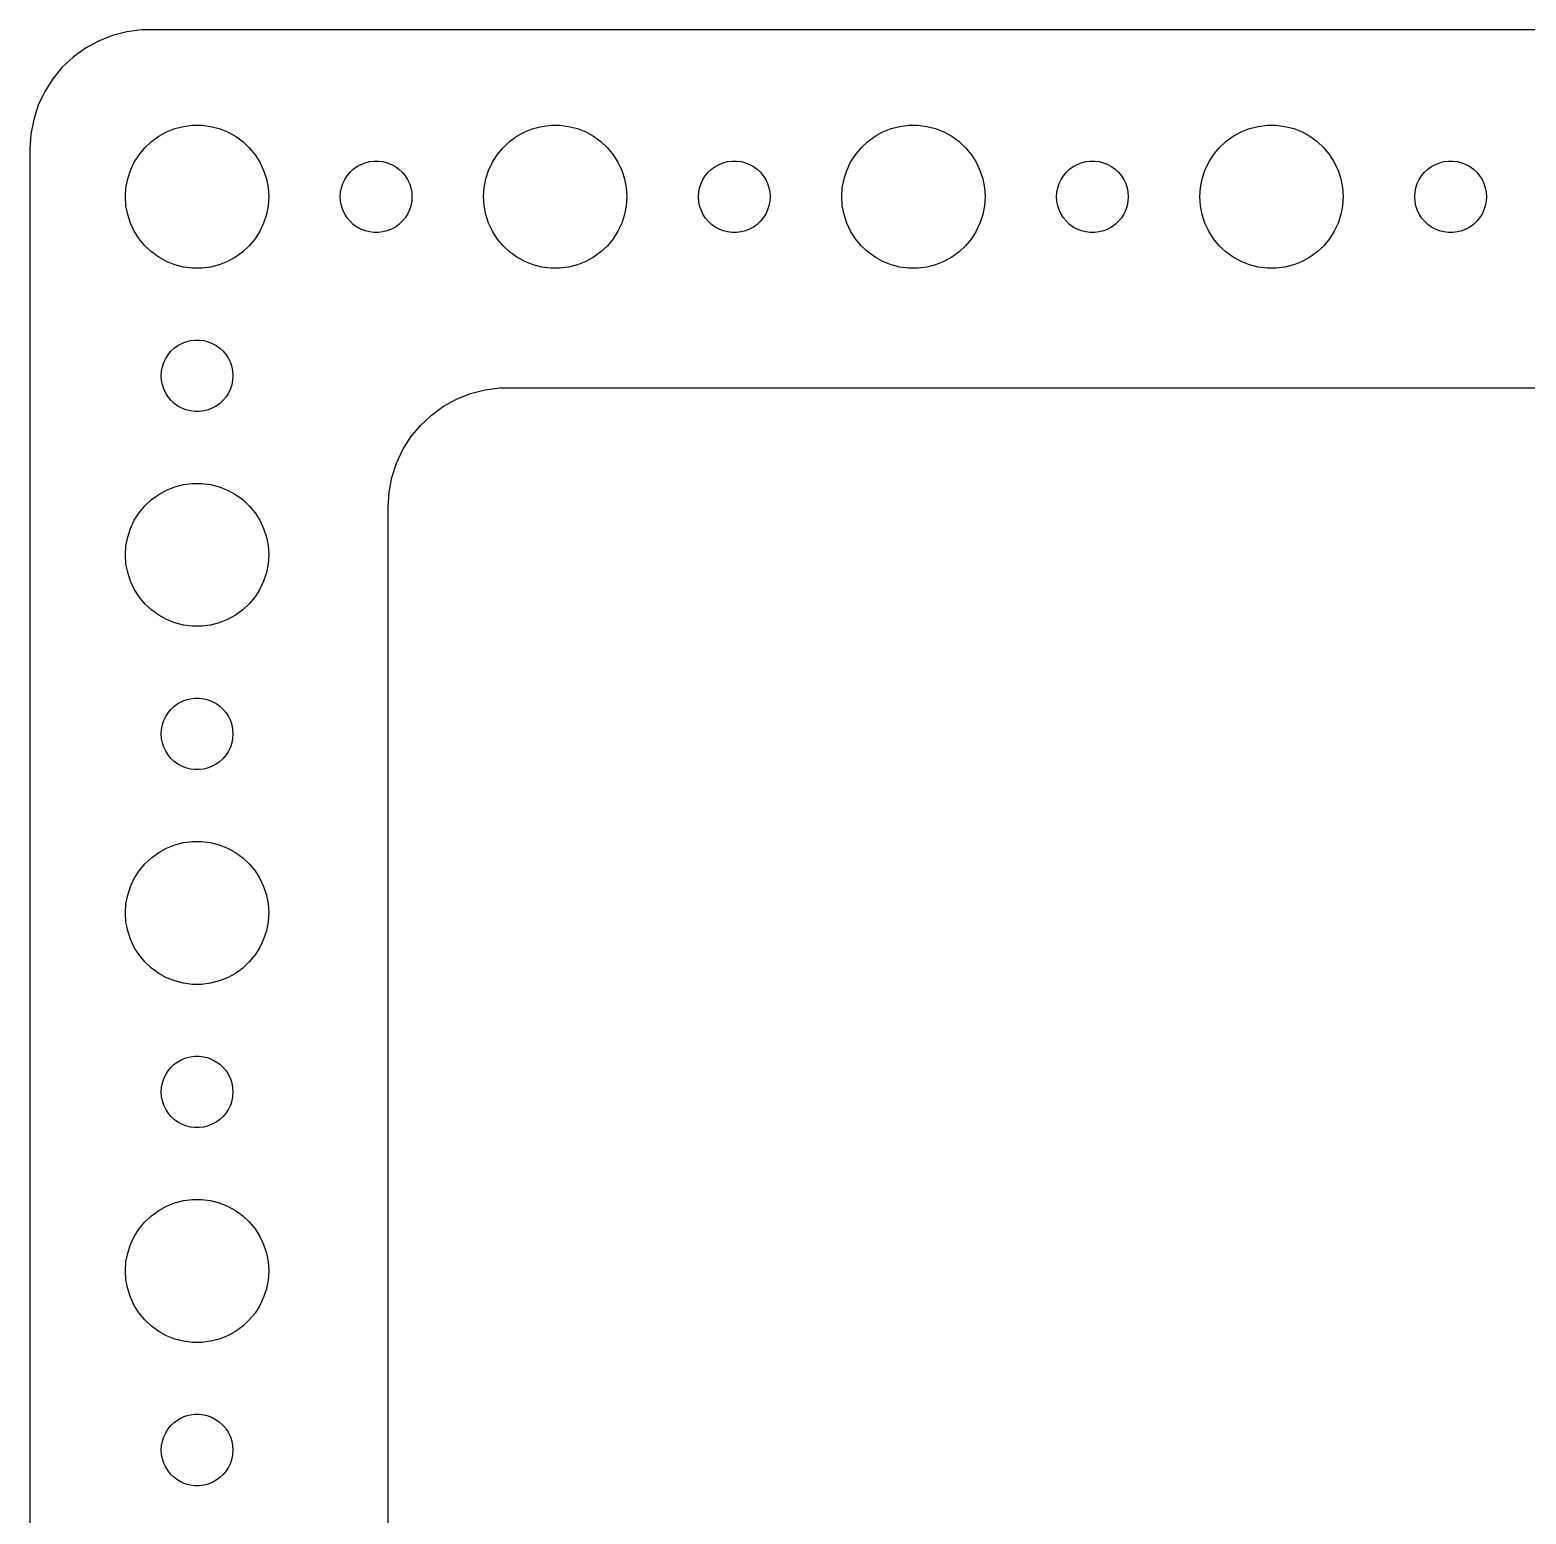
# Model space of a CAD drawing. Header units: metres. Extents: x -67 to 67, y -59 to 59.
# Drawn here: x -67 to -4.3, y -2.7 to 59.5 of the extents above; entities that cross this region are included whole.
import ezdxf

# ---------------------------------------------------------------- set-up
doc = ezdxf.new("R2010")
doc.units = ezdxf.units.M

msp = doc.modelspace()

# ---------------------------------------------------------------- linework, layer by layer
for p, q in [((-64.1289, 59.0241), (-64.6791, 58.7216)), ((-63.5451, 59.2553), (-64.1289, 59.0241)), ((-62.9369, 59.4114), (-63.5451, 59.2553)), ((-62.3139, 59.4901), (-62.9369, 59.4114)), ((62.3139, 59.4901), (-62.3139, 59.4901)), ((-65.1871, 58.3526), (-65.6448, 57.9227)), ((-64.6791, 58.7216), (-65.1871, 58.3526)), ((-65.6448, 57.9227), (-66.0451, 57.4389)), ((-66.0451, 57.4389), (-66.3815, 56.9088)), ((-66.3815, 56.9088), (-66.6489, 56.3406)), ((-66.6489, 56.3406), (-66.8429, 55.7434)), ((-66.8429, 55.7434), (-66.9606, 55.1267)), ((-61.6075, 55.033), (-61.2773, 55.2145)), ((-61.2773, 55.2145), (-60.927, 55.3532)), ((-60.927, 55.3532), (-60.5621, 55.4469)), ((-60.5621, 55.4469), (-60.1884, 55.4941)), ((-60.1884, 55.4941), (-59.8116, 55.4941)), ((-59.8116, 55.4941), (-59.4379, 55.4469)), ((-59.4379, 55.4469), (-59.0729, 55.3532)), ((-59.0729, 55.3532), (-58.7227, 55.2145)), ((-58.7227, 55.2145), (-58.3925, 55.033)), ((-46.6075, 55.033), (-46.2773, 55.2145)), ((-46.2773, 55.2145), (-45.927, 55.3532)), ((-45.927, 55.3532), (-45.5621, 55.4469)), ((-45.5621, 55.4469), (-45.1884, 55.4941)), ((-45.1884, 55.4941), (-44.8116, 55.4941)), ((-44.8116, 55.4941), (-44.4379, 55.4469)), ((-44.4379, 55.4469), (-44.0729, 55.3532)), ((-44.0729, 55.3532), (-43.7227, 55.2145)), ((-43.7227, 55.2145), (-43.3925, 55.033)), ((-31.6075, 55.033), (-31.2773, 55.2145)), ((-31.2773, 55.2145), (-30.927, 55.3532)), ((-30.927, 55.3532), (-30.5621, 55.4469)), ((-30.5621, 55.4469), (-30.1884, 55.4941)), ((-30.1884, 55.4941), (-29.8116, 55.4941)), ((-29.8116, 55.4941), (-29.4379, 55.4469)), ((-29.4379, 55.4469), (-29.0729, 55.3532)), ((-29.0729, 55.3532), (-28.7227, 55.2145)), ((-28.7227, 55.2145), (-28.3925, 55.033)), ((-16.6075, 55.033), (-16.2773, 55.2145)), ((-16.2773, 55.2145), (-15.927, 55.3532)), ((-15.927, 55.3532), (-15.5621, 55.4469)), ((-15.5621, 55.4469), (-15.1884, 55.4941)), ((-15.1884, 55.4941), (-14.8116, 55.4941)), ((-14.8116, 55.4941), (-14.4379, 55.4469)), ((-14.4379, 55.4469), (-14.0729, 55.3532)), ((-14.0729, 55.3532), (-13.7227, 55.2145)), ((-13.7227, 55.2145), (-13.3925, 55.033)), ((-66.9606, 55.1267), (-67, 54.5)), ((-62.427, 54.2634), (-62.1869, 54.5536)), ((-62.1869, 54.5536), (-61.9123, 54.8115)), ((-61.9123, 54.8115), (-61.6075, 55.033)), ((-58.3925, 55.033), (-58.0877, 54.8115)), ((-58.0877, 54.8115), (-57.8131, 54.5536)), ((-57.8131, 54.5536), (-57.5729, 54.2634)), ((-47.427, 54.2634), (-47.1869, 54.5536)), ((-47.1869, 54.5536), (-46.9123, 54.8115)), ((-46.9123, 54.8115), (-46.6075, 55.033)), ((-43.3925, 55.033), (-43.0877, 54.8115)), ((-43.0877, 54.8115), (-42.8131, 54.5536)), ((-42.8131, 54.5536), (-42.5729, 54.2634)), ((-32.427, 54.2634), (-32.1869, 54.5536)), ((-32.1869, 54.5536), (-31.9123, 54.8115)), ((-31.9123, 54.8115), (-31.6075, 55.033)), ((-28.3925, 55.033), (-28.0877, 54.8115)), ((-28.0877, 54.8115), (-27.8131, 54.5536)), ((-27.8131, 54.5536), (-27.5729, 54.2634)), ((-17.427, 54.2634), (-17.1869, 54.5536)), ((-17.1869, 54.5536), (-16.9123, 54.8115)), ((-16.9123, 54.8115), (-16.6075, 55.033)), ((-13.3925, 55.033), (-13.0877, 54.8115)), ((-13.0877, 54.8115), (-12.8131, 54.5536)), ((-12.8131, 54.5536), (-12.5729, 54.2634)), ((-67, 54.5), (-67, -54.5)), ((-62.7893, 53.6044), (-62.6289, 53.9453)), ((-62.6289, 53.9453), (-62.427, 54.2634)), ((-57.5729, 54.2634), (-57.3711, 53.9453)), ((-57.3711, 53.9453), (-57.2107, 53.6044)), ((-53.1387, 53.8572), (-52.9635, 53.9266)), ((-52.9635, 53.9266), (-52.7811, 53.9734)), ((-52.7811, 53.9734), (-52.5942, 53.997)), ((-52.5942, 53.997), (-52.4058, 53.997)), ((-52.4058, 53.997), (-52.2189, 53.9734)), ((-52.2189, 53.9734), (-52.0365, 53.9266)), ((-52.0365, 53.9266), (-51.8613, 53.8572)), ((-47.7893, 53.6044), (-47.6289, 53.9453)), ((-47.6289, 53.9453), (-47.427, 54.2634)), ((-42.5729, 54.2634), (-42.3711, 53.9453)), ((-42.3711, 53.9453), (-42.2107, 53.6044)), ((-38.1387, 53.8572), (-37.9635, 53.9266)), ((-37.9635, 53.9266), (-37.7811, 53.9734)), ((-37.7811, 53.9734), (-37.5942, 53.997)), ((-37.5942, 53.997), (-37.4058, 53.997)), ((-37.4058, 53.997), (-37.2189, 53.9734)), ((-37.2189, 53.9734), (-37.0365, 53.9266)), ((-37.0365, 53.9266), (-36.8613, 53.8572)), ((-32.7893, 53.6044), (-32.6289, 53.9453)), ((-32.6289, 53.9453), (-32.427, 54.2634)), ((-27.5729, 54.2634), (-27.3711, 53.9453)), ((-27.3711, 53.9453), (-27.2107, 53.6044)), ((-23.1387, 53.8572), (-22.9635, 53.9266)), ((-22.9635, 53.9266), (-22.7811, 53.9734)), ((-22.7811, 53.9734), (-22.5942, 53.997)), ((-22.5942, 53.997), (-22.4058, 53.997)), ((-22.4058, 53.997), (-22.2189, 53.9734)), ((-22.2189, 53.9734), (-22.0365, 53.9266)), ((-22.0365, 53.9266), (-21.8613, 53.8572)), ((-17.7893, 53.6044), (-17.6289, 53.9453)), ((-17.6289, 53.9453), (-17.427, 54.2634)), ((-12.5729, 54.2634), (-12.3711, 53.9453)), ((-12.3711, 53.9453), (-12.2107, 53.6044)), ((-8.13866, 53.8572), (-7.96352, 53.9266)), ((-7.96352, 53.9266), (-7.78107, 53.9734)), ((-7.78107, 53.9734), (-7.59418, 53.997)), ((-7.59418, 53.997), (-7.40581, 53.997)), ((-7.40581, 53.997), (-7.21892, 53.9734)), ((-7.21892, 53.9734), (-7.03647, 53.9266)), ((-7.03647, 53.9266), (-6.86133, 53.8572)), ((-62.9057, 53.2461), (-62.7893, 53.6044)), ((-57.2107, 53.6044), (-57.0942, 53.2461)), ((-53.8145, 53.2226), (-53.7135, 53.3817)), ((-53.7135, 53.3817), (-53.5934, 53.5268)), ((-53.5934, 53.5268), (-53.4561, 53.6558)), ((-53.4561, 53.6558), (-53.3037, 53.7665)), ((-53.3037, 53.7665), (-53.1387, 53.8572)), ((-51.8613, 53.8572), (-51.6963, 53.7665)), ((-51.6963, 53.7665), (-51.5439, 53.6558)), ((-51.5439, 53.6558), (-51.4065, 53.5268)), ((-51.4065, 53.5268), (-51.2865, 53.3817)), ((-51.2865, 53.3817), (-51.1855, 53.2226)), ((-47.9057, 53.2461), (-47.7893, 53.6044)), ((-42.2107, 53.6044), (-42.0942, 53.2461)), ((-38.8145, 53.2226), (-38.7135, 53.3817)), ((-38.7135, 53.3817), (-38.5934, 53.5268)), ((-38.5934, 53.5268), (-38.4561, 53.6558)), ((-38.4561, 53.6558), (-38.3037, 53.7665)), ((-38.3037, 53.7665), (-38.1387, 53.8572)), ((-36.8613, 53.8572), (-36.6963, 53.7665)), ((-36.6963, 53.7665), (-36.5439, 53.6558)), ((-36.5439, 53.6558), (-36.4065, 53.5268)), ((-36.4065, 53.5268), (-36.2865, 53.3817)), ((-36.2865, 53.3817), (-36.1855, 53.2226)), ((-32.9057, 53.2461), (-32.7893, 53.6044)), ((-27.2107, 53.6044), (-27.0942, 53.2461)), ((-23.8145, 53.2226), (-23.7135, 53.3817)), ((-23.7135, 53.3817), (-23.5934, 53.5268)), ((-23.5934, 53.5268), (-23.4561, 53.6558)), ((-23.4561, 53.6558), (-23.3037, 53.7665)), ((-23.3037, 53.7665), (-23.1387, 53.8572)), ((-21.8613, 53.8572), (-21.6963, 53.7665)), ((-21.6963, 53.7665), (-21.5439, 53.6558)), ((-21.5439, 53.6558), (-21.4065, 53.5268)), ((-21.4065, 53.5268), (-21.2865, 53.3817)), ((-21.2865, 53.3817), (-21.1855, 53.2226)), ((-17.9057, 53.2461), (-17.7893, 53.6044)), ((-12.2107, 53.6044), (-12.0942, 53.2461)), ((-8.81445, 53.2226), (-8.71352, 53.3817)), ((-8.71352, 53.3817), (-8.59344, 53.5268)), ((-8.59344, 53.5268), (-8.45613, 53.6558)), ((-8.45613, 53.6558), (-8.30373, 53.7665)), ((-8.30373, 53.7665), (-8.13866, 53.8572)), ((-6.86133, 53.8572), (-6.69626, 53.7665)), ((-6.69626, 53.7665), (-6.54385, 53.6558)), ((-6.54385, 53.6558), (-6.40654, 53.5268)), ((-6.40654, 53.5268), (-6.28647, 53.3817)), ((-6.28647, 53.3817), (-6.18553, 53.2226)), ((-63, 52.5), (-62.9763, 52.876)), ((-62.9763, 52.876), (-62.9057, 53.2461)), ((-57.0942, 53.2461), (-57.0237, 52.876)), ((-57.0237, 52.876), (-57, 52.5)), ((-54, 52.5), (-53.9882, 52.688)), ((-53.9882, 52.688), (-53.9529, 52.873)), ((-53.9529, 52.873), (-53.8947, 53.0522)), ((-53.8947, 53.0522), (-53.8145, 53.2226)), ((-51.1855, 53.2226), (-51.1053, 53.0522)), ((-51.1053, 53.0522), (-51.0471, 52.873)), ((-51.0471, 52.873), (-51.0118, 52.688)), ((-51.0118, 52.688), (-51, 52.5)), ((-48, 52.5), (-47.9763, 52.876)), ((-47.9763, 52.876), (-47.9057, 53.2461)), ((-42.0942, 53.2461), (-42.0237, 52.876)), ((-42.0237, 52.876), (-42, 52.5)), ((-39, 52.5), (-38.9882, 52.688)), ((-38.9882, 52.688), (-38.9529, 52.873)), ((-38.9529, 52.873), (-38.8947, 53.0522)), ((-38.8947, 53.0522), (-38.8145, 53.2226)), ((-36.1855, 53.2226), (-36.1053, 53.0522)), ((-36.1053, 53.0522), (-36.0471, 52.873)), ((-36.0471, 52.873), (-36.0118, 52.688)), ((-36.0118, 52.688), (-36, 52.5)), ((-33, 52.5), (-32.9763, 52.876)), ((-32.9763, 52.876), (-32.9057, 53.2461)), ((-27.0942, 53.2461), (-27.0237, 52.876)), ((-27.0237, 52.876), (-27, 52.5)), ((-24, 52.5), (-23.9882, 52.688)), ((-23.9882, 52.688), (-23.9529, 52.873)), ((-23.9529, 52.873), (-23.8947, 53.0522)), ((-23.8947, 53.0522), (-23.8145, 53.2226)), ((-21.1855, 53.2226), (-21.1053, 53.0522)), ((-21.1053, 53.0522), (-21.0471, 52.873)), ((-21.0471, 52.873), (-21.0118, 52.688)), ((-21.0118, 52.688), (-21, 52.5)), ((-18, 52.5), (-17.9763, 52.876)), ((-17.9763, 52.876), (-17.9057, 53.2461)), ((-12.0942, 53.2461), (-12.0237, 52.876)), ((-12.0237, 52.876), (-12, 52.5)), ((-9, 52.5), (-8.98816, 52.688)), ((-8.98816, 52.688), (-8.95287, 52.873)), ((-8.95287, 52.873), (-8.89465, 53.0522)), ((-8.89465, 53.0522), (-8.81445, 53.2226)), ((-6.18553, 53.2226), (-6.10533, 53.0522)), ((-6.10533, 53.0522), (-6.04712, 52.873)), ((-6.04712, 52.873), (-6.01183, 52.688)), ((-6.01183, 52.688), (-6, 52.5)), ((-62.9763, 52.124), (-63, 52.5)), ((-62.9057, 51.7539), (-62.9763, 52.124)), ((-57.0237, 52.124), (-57.0942, 51.7539)), ((-57, 52.5), (-57.0237, 52.124)), ((-53.9882, 52.312), (-54, 52.5)), ((-53.9529, 52.127), (-53.9882, 52.312)), ((-53.8947, 51.9478), (-53.9529, 52.127)), ((-51.0471, 52.127), (-51.1053, 51.9478)), ((-51.0118, 52.312), (-51.0471, 52.127)), ((-51, 52.5), (-51.0118, 52.312)), ((-47.9763, 52.124), (-48, 52.5)), ((-47.9057, 51.7539), (-47.9763, 52.124)), ((-42.0237, 52.124), (-42.0942, 51.7539)), ((-42, 52.5), (-42.0237, 52.124)), ((-38.9882, 52.312), (-39, 52.5)), ((-38.9529, 52.127), (-38.9882, 52.312)), ((-38.8947, 51.9478), (-38.9529, 52.127)), ((-36.0471, 52.127), (-36.1053, 51.9478)), ((-36.0118, 52.312), (-36.0471, 52.127)), ((-36, 52.5), (-36.0118, 52.312)), ((-32.9763, 52.124), (-33, 52.5)), ((-32.9057, 51.7539), (-32.9763, 52.124)), ((-27.0237, 52.124), (-27.0942, 51.7539)), ((-27, 52.5), (-27.0237, 52.124)), ((-23.9882, 52.312), (-24, 52.5)), ((-23.9529, 52.127), (-23.9882, 52.312)), ((-23.8947, 51.9478), (-23.9529, 52.127)), ((-21.0471, 52.127), (-21.1053, 51.9478)), ((-21.0118, 52.312), (-21.0471, 52.127)), ((-21, 52.5), (-21.0118, 52.312)), ((-17.9763, 52.124), (-18, 52.5)), ((-17.9057, 51.7539), (-17.9763, 52.124)), ((-12.0237, 52.124), (-12.0942, 51.7539)), ((-12, 52.5), (-12.0237, 52.124)), ((-8.98816, 52.312), (-9, 52.5)), ((-8.95287, 52.127), (-8.98816, 52.312)), ((-8.89465, 51.9478), (-8.95287, 52.127)), ((-6.04712, 52.127), (-6.10533, 51.9478)), ((-6.01183, 52.312), (-6.04712, 52.127)), ((-6, 52.5), (-6.01183, 52.312)), ((-62.7893, 51.3956), (-62.9057, 51.7539)), ((-62.6289, 51.0547), (-62.7893, 51.3956)), ((-57.2107, 51.3956), (-57.3711, 51.0547)), ((-57.0942, 51.7539), (-57.2107, 51.3956)), ((-53.8145, 51.7774), (-53.8947, 51.9478)), ((-53.7135, 51.6183), (-53.8145, 51.7774)), ((-53.5934, 51.4732), (-53.7135, 51.6183)), ((-53.4561, 51.3442), (-53.5934, 51.4732)), ((-51.4065, 51.4732), (-51.5439, 51.3442)), ((-51.2865, 51.6183), (-51.4065, 51.4732)), ((-51.1855, 51.7774), (-51.2865, 51.6183)), ((-51.1053, 51.9478), (-51.1855, 51.7774)), ((-47.7893, 51.3956), (-47.9057, 51.7539)), ((-47.6289, 51.0547), (-47.7893, 51.3956)), ((-42.2107, 51.3956), (-42.3711, 51.0547)), ((-42.0942, 51.7539), (-42.2107, 51.3956)), ((-38.8145, 51.7774), (-38.8947, 51.9478)), ((-38.7135, 51.6183), (-38.8145, 51.7774)), ((-38.5934, 51.4732), (-38.7135, 51.6183)), ((-38.4561, 51.3442), (-38.5934, 51.4732)), ((-36.4065, 51.4732), (-36.5439, 51.3442)), ((-36.2865, 51.6183), (-36.4065, 51.4732)), ((-36.1855, 51.7774), (-36.2865, 51.6183)), ((-36.1053, 51.9478), (-36.1855, 51.7774)), ((-32.7893, 51.3956), (-32.9057, 51.7539)), ((-32.6289, 51.0547), (-32.7893, 51.3956)), ((-27.2107, 51.3956), (-27.3711, 51.0547)), ((-27.0942, 51.7539), (-27.2107, 51.3956)), ((-23.8145, 51.7774), (-23.8947, 51.9478)), ((-23.7135, 51.6183), (-23.8145, 51.7774)), ((-23.5934, 51.4732), (-23.7135, 51.6183)), ((-23.4561, 51.3442), (-23.5934, 51.4732)), ((-21.4065, 51.4732), (-21.5439, 51.3442)), ((-21.2865, 51.6183), (-21.4065, 51.4732)), ((-21.1855, 51.7774), (-21.2865, 51.6183)), ((-21.1053, 51.9478), (-21.1855, 51.7774)), ((-17.7893, 51.3956), (-17.9057, 51.7539)), ((-17.6289, 51.0547), (-17.7893, 51.3956)), ((-12.2107, 51.3956), (-12.3711, 51.0547)), ((-12.0942, 51.7539), (-12.2107, 51.3956)), ((-8.81445, 51.7774), (-8.89465, 51.9478)), ((-8.71352, 51.6183), (-8.81445, 51.7774)), ((-8.59344, 51.4732), (-8.71352, 51.6183)), ((-8.45613, 51.3442), (-8.59344, 51.4732)), ((-6.40654, 51.4732), (-6.54385, 51.3442)), ((-6.28647, 51.6183), (-6.40654, 51.4732)), ((-6.18553, 51.7774), (-6.28647, 51.6183)), ((-6.10533, 51.9478), (-6.18553, 51.7774)), ((-62.427, 50.7366), (-62.6289, 51.0547)), ((-57.3711, 51.0547), (-57.5729, 50.7366)), ((-53.3037, 51.2335), (-53.4561, 51.3442)), ((-53.1387, 51.1428), (-53.3037, 51.2335)), ((-52.9635, 51.0734), (-53.1387, 51.1428)), ((-52.7811, 51.0266), (-52.9635, 51.0734)), ((-52.5942, 51.003), (-52.7811, 51.0266)), ((-52.4058, 51.003), (-52.5942, 51.003)), ((-52.2189, 51.0266), (-52.4058, 51.003)), ((-52.0365, 51.0734), (-52.2189, 51.0266)), ((-51.8613, 51.1428), (-52.0365, 51.0734)), ((-51.6963, 51.2335), (-51.8613, 51.1428)), ((-51.5439, 51.3442), (-51.6963, 51.2335)), ((-47.427, 50.7366), (-47.6289, 51.0547)), ((-42.3711, 51.0547), (-42.5729, 50.7366)), ((-38.3037, 51.2335), (-38.4561, 51.3442)), ((-38.1387, 51.1428), (-38.3037, 51.2335)), ((-37.9635, 51.0734), (-38.1387, 51.1428)), ((-37.7811, 51.0266), (-37.9635, 51.0734)), ((-37.5942, 51.003), (-37.7811, 51.0266)), ((-37.4058, 51.003), (-37.5942, 51.003)), ((-37.2189, 51.0266), (-37.4058, 51.003)), ((-37.0365, 51.0734), (-37.2189, 51.0266)), ((-36.8613, 51.1428), (-37.0365, 51.0734)), ((-36.6963, 51.2335), (-36.8613, 51.1428)), ((-36.5439, 51.3442), (-36.6963, 51.2335)), ((-32.427, 50.7366), (-32.6289, 51.0547)), ((-27.3711, 51.0547), (-27.5729, 50.7366)), ((-23.3037, 51.2335), (-23.4561, 51.3442)), ((-23.1387, 51.1428), (-23.3037, 51.2335)), ((-22.9635, 51.0734), (-23.1387, 51.1428)), ((-22.7811, 51.0266), (-22.9635, 51.0734)), ((-22.5942, 51.003), (-22.7811, 51.0266)), ((-22.4058, 51.003), (-22.5942, 51.003)), ((-22.2189, 51.0266), (-22.4058, 51.003)), ((-22.0365, 51.0734), (-22.2189, 51.0266)), ((-21.8613, 51.1428), (-22.0365, 51.0734)), ((-21.6963, 51.2335), (-21.8613, 51.1428)), ((-21.5439, 51.3442), (-21.6963, 51.2335)), ((-17.427, 50.7366), (-17.6289, 51.0547)), ((-12.3711, 51.0547), (-12.5729, 50.7366)), ((-8.30373, 51.2335), (-8.45613, 51.3442)), ((-8.13866, 51.1428), (-8.30373, 51.2335)), ((-7.96352, 51.0734), (-8.13866, 51.1428)), ((-7.78107, 51.0266), (-7.96352, 51.0734)), ((-7.59418, 51.003), (-7.78107, 51.0266)), ((-7.40581, 51.003), (-7.59418, 51.003)), ((-7.21892, 51.0266), (-7.40581, 51.003)), ((-7.03647, 51.0734), (-7.21892, 51.0266)), ((-6.86133, 51.1428), (-7.03647, 51.0734)), ((-6.69626, 51.2335), (-6.86133, 51.1428)), ((-6.54385, 51.3442), (-6.69626, 51.2335)), ((-62.1869, 50.4464), (-62.427, 50.7366)), ((-61.9123, 50.1885), (-62.1869, 50.4464)), ((-61.6075, 49.967), (-61.9123, 50.1885)), ((-58.0877, 50.1885), (-58.3925, 49.967)), ((-57.8131, 50.4464), (-58.0877, 50.1885)), ((-57.5729, 50.7366), (-57.8131, 50.4464)), ((-47.1869, 50.4464), (-47.427, 50.7366)), ((-46.9123, 50.1885), (-47.1869, 50.4464)), ((-46.6075, 49.967), (-46.9123, 50.1885)), ((-43.0877, 50.1885), (-43.3925, 49.967)), ((-42.8131, 50.4464), (-43.0877, 50.1885)), ((-42.5729, 50.7366), (-42.8131, 50.4464)), ((-32.1869, 50.4464), (-32.427, 50.7366)), ((-31.9123, 50.1885), (-32.1869, 50.4464)), ((-31.6075, 49.967), (-31.9123, 50.1885)), ((-28.0877, 50.1885), (-28.3925, 49.967)), ((-27.8131, 50.4464), (-28.0877, 50.1885)), ((-27.5729, 50.7366), (-27.8131, 50.4464)), ((-17.1869, 50.4464), (-17.427, 50.7366)), ((-16.9123, 50.1885), (-17.1869, 50.4464)), ((-16.6075, 49.967), (-16.9123, 50.1885)), ((-13.0877, 50.1885), (-13.3925, 49.967)), ((-12.8131, 50.4464), (-13.0877, 50.1885)), ((-12.5729, 50.7366), (-12.8131, 50.4464)), ((-61.2773, 49.7855), (-61.6075, 49.967)), ((-60.927, 49.6468), (-61.2773, 49.7855)), ((-60.5621, 49.5531), (-60.927, 49.6468)), ((-60.1884, 49.5059), (-60.5621, 49.5531)), ((-59.8116, 49.5059), (-60.1884, 49.5059)), ((-59.4379, 49.5531), (-59.8116, 49.5059)), ((-59.0729, 49.6468), (-59.4379, 49.5531)), ((-58.7227, 49.7855), (-59.0729, 49.6468)), ((-58.3925, 49.967), (-58.7227, 49.7855)), ((-46.2773, 49.7855), (-46.6075, 49.967)), ((-45.927, 49.6468), (-46.2773, 49.7855)), ((-45.5621, 49.5531), (-45.927, 49.6468)), ((-45.1884, 49.5059), (-45.5621, 49.5531)), ((-44.8116, 49.5059), (-45.1884, 49.5059)), ((-44.4379, 49.5531), (-44.8116, 49.5059)), ((-44.0729, 49.6468), (-44.4379, 49.5531)), ((-43.7227, 49.7855), (-44.0729, 49.6468)), ((-43.3925, 49.967), (-43.7227, 49.7855)), ((-31.2773, 49.7855), (-31.6075, 49.967)), ((-30.927, 49.6468), (-31.2773, 49.7855)), ((-30.5621, 49.5531), (-30.927, 49.6468)), ((-30.1884, 49.5059), (-30.5621, 49.5531)), ((-29.8116, 49.5059), (-30.1884, 49.5059)), ((-29.4379, 49.5531), (-29.8116, 49.5059)), ((-29.0729, 49.6468), (-29.4379, 49.5531)), ((-28.7227, 49.7855), (-29.0729, 49.6468)), ((-28.3925, 49.967), (-28.7227, 49.7855)), ((-16.2773, 49.7855), (-16.6075, 49.967)), ((-15.927, 49.6468), (-16.2773, 49.7855)), ((-15.5621, 49.5531), (-15.927, 49.6468)), ((-15.1884, 49.5059), (-15.5621, 49.5531)), ((-14.8116, 49.5059), (-15.1884, 49.5059)), ((-14.4379, 49.5531), (-14.8116, 49.5059)), ((-14.0729, 49.6468), (-14.4379, 49.5531)), ((-13.7227, 49.7855), (-14.0729, 49.6468)), ((-13.3925, 49.967), (-13.7227, 49.7855)), ((-60.6387, 46.3572), (-60.4635, 46.4266)), ((-60.4635, 46.4266), (-60.2811, 46.4734)), ((-60.2811, 46.4734), (-60.0942, 46.497)), ((-60.0942, 46.497), (-59.9058, 46.497)), ((-59.9058, 46.497), (-59.7189, 46.4734)), ((-59.7189, 46.4734), (-59.5365, 46.4266)), ((-59.5365, 46.4266), (-59.3613, 46.3572)), ((-61.3145, 45.7226), (-61.2135, 45.8817)), ((-61.2135, 45.8817), (-61.0934, 46.0268)), ((-61.0934, 46.0268), (-60.9561, 46.1558)), ((-60.9561, 46.1558), (-60.8037, 46.2665)), ((-60.8037, 46.2665), (-60.6387, 46.3572)), ((-59.3613, 46.3572), (-59.1963, 46.2665)), ((-59.1963, 46.2665), (-59.0439, 46.1558)), ((-59.0439, 46.1558), (-58.9065, 46.0268)), ((-58.9065, 46.0268), (-58.7865, 45.8817)), ((-58.7865, 45.8817), (-58.6855, 45.7226)), ((-61.5, 45), (-61.4882, 45.188)), ((-61.4882, 45.188), (-61.4529, 45.373)), ((-61.4529, 45.373), (-61.3947, 45.5522)), ((-61.3947, 45.5522), (-61.3145, 45.7226)), ((-58.6855, 45.7226), (-58.6053, 45.5522)), ((-58.6053, 45.5522), (-58.5471, 45.373)), ((-58.5471, 45.373), (-58.5118, 45.188)), ((-58.5118, 45.188), (-58.5, 45)), ((-61.4882, 44.812), (-61.5, 45)), ((-61.4529, 44.627), (-61.4882, 44.812)), ((-61.3947, 44.4478), (-61.4529, 44.627)), ((-58.5471, 44.627), (-58.6053, 44.4478)), ((-58.5118, 44.812), (-58.5471, 44.627)), ((-58.5, 45), (-58.5118, 44.812)), ((-47.9369, 44.4114), (-47.3139, 44.4901)), ((-47.3139, 44.4901), (47.3139, 44.4901)), ((-61.3145, 44.2774), (-61.3947, 44.4478)), ((-61.2135, 44.1183), (-61.3145, 44.2774)), ((-61.0934, 43.9732), (-61.2135, 44.1183)), ((-60.9561, 43.8442), (-61.0934, 43.9732)), ((-58.9065, 43.9732), (-59.0439, 43.8442)), ((-58.7865, 44.1183), (-58.9065, 43.9732)), ((-58.6855, 44.2774), (-58.7865, 44.1183)), ((-58.6053, 44.4478), (-58.6855, 44.2774)), ((-49.6791, 43.7216), (-49.1289, 44.0241)), ((-49.1289, 44.0241), (-48.5451, 44.2553)), ((-48.5451, 44.2553), (-47.9369, 44.4114)), ((-60.8037, 43.7335), (-60.9561, 43.8442)), ((-60.6387, 43.6428), (-60.8037, 43.7335)), ((-60.4635, 43.5734), (-60.6387, 43.6428)), ((-60.2811, 43.5266), (-60.4635, 43.5734)), ((-60.0942, 43.503), (-60.2811, 43.5266)), ((-59.9058, 43.503), (-60.0942, 43.503)), ((-59.7189, 43.5266), (-59.9058, 43.503)), ((-59.5365, 43.5734), (-59.7189, 43.5266)), ((-59.3613, 43.6428), (-59.5365, 43.5734)), ((-59.1963, 43.7335), (-59.3613, 43.6428)), ((-59.0439, 43.8442), (-59.1963, 43.7335)), ((-50.6448, 42.9227), (-50.1871, 43.3526)), ((-50.1871, 43.3526), (-49.6791, 43.7216)), ((-51.0451, 42.4389), (-50.6448, 42.9227)), ((-51.3815, 41.9088), (-51.0451, 42.4389)), ((-51.6489, 41.3406), (-51.3815, 41.9088)), ((-51.9606, 40.1267), (-51.8429, 40.7434)), ((-51.8429, 40.7434), (-51.6489, 41.3406)), ((-61.6075, 40.033), (-61.2773, 40.2145)), ((-61.2773, 40.2145), (-60.927, 40.3532)), ((-60.927, 40.3532), (-60.5621, 40.4469)), ((-60.5621, 40.4469), (-60.1884, 40.4941)), ((-60.1884, 40.4941), (-59.8116, 40.4941)), ((-59.8116, 40.4941), (-59.4379, 40.4469)), ((-59.4379, 40.4469), (-59.0729, 40.3532)), ((-59.0729, 40.3532), (-58.7227, 40.2145)), ((-58.7227, 40.2145), (-58.3925, 40.033)), ((-52, 39.5), (-51.9606, 40.1267)), ((-62.427, 39.2634), (-62.1869, 39.5536)), ((-62.1869, 39.5536), (-61.9123, 39.8115)), ((-61.9123, 39.8115), (-61.6075, 40.033)), ((-58.3925, 40.033), (-58.0877, 39.8115)), ((-58.0877, 39.8115), (-57.8131, 39.5536)), ((-57.8131, 39.5536), (-57.5729, 39.2634)), ((-52, -39.5), (-52, 39.5)), ((-62.7893, 38.6044), (-62.6289, 38.9453)), ((-62.6289, 38.9453), (-62.427, 39.2634)), ((-57.5729, 39.2634), (-57.3711, 38.9453)), ((-57.3711, 38.9453), (-57.2107, 38.6044)), ((-62.9763, 37.876), (-62.9057, 38.2461)), ((-62.9057, 38.2461), (-62.7893, 38.6044)), ((-57.2107, 38.6044), (-57.0942, 38.2461)), ((-57.0942, 38.2461), (-57.0237, 37.876)), ((-63, 37.5), (-62.9763, 37.876)), ((-57.0237, 37.876), (-57, 37.5)), ((-62.9763, 37.124), (-63, 37.5)), ((-62.9057, 36.7539), (-62.9763, 37.124)), ((-57.0237, 37.124), (-57.0942, 36.7539)), ((-57, 37.5), (-57.0237, 37.124)), ((-62.7893, 36.3956), (-62.9057, 36.7539)), ((-62.6289, 36.0547), (-62.7893, 36.3956)), ((-57.2107, 36.3956), (-57.3711, 36.0547)), ((-57.0942, 36.7539), (-57.2107, 36.3956)), ((-62.427, 35.7366), (-62.6289, 36.0547)), ((-62.1869, 35.4464), (-62.427, 35.7366)), ((-57.5729, 35.7366), (-57.8131, 35.4464)), ((-57.3711, 36.0547), (-57.5729, 35.7366)), ((-61.9123, 35.1885), (-62.1869, 35.4464)), ((-61.6075, 34.967), (-61.9123, 35.1885)), ((-58.0877, 35.1885), (-58.3925, 34.967)), ((-57.8131, 35.4464), (-58.0877, 35.1885)), ((-61.2773, 34.7855), (-61.6075, 34.967)), ((-60.927, 34.6468), (-61.2773, 34.7855)), ((-60.5621, 34.5531), (-60.927, 34.6468)), ((-60.1884, 34.5059), (-60.5621, 34.5531)), ((-59.8116, 34.5059), (-60.1884, 34.5059)), ((-59.4379, 34.5531), (-59.8116, 34.5059)), ((-59.0729, 34.6468), (-59.4379, 34.5531)), ((-58.7227, 34.7855), (-59.0729, 34.6468)), ((-58.3925, 34.967), (-58.7227, 34.7855)), ((-60.8037, 31.2665), (-60.6387, 31.3572)), ((-60.6387, 31.3572), (-60.4635, 31.4266)), ((-60.4635, 31.4266), (-60.2811, 31.4734)), ((-60.2811, 31.4734), (-60.0942, 31.497)), ((-60.0942, 31.497), (-59.9058, 31.497)), ((-59.9058, 31.497), (-59.7189, 31.4734)), ((-59.7189, 31.4734), (-59.5365, 31.4266)), ((-59.5365, 31.4266), (-59.3613, 31.3572)), ((-59.3613, 31.3572), (-59.1963, 31.2665)), ((-61.3947, 30.5522), (-61.3145, 30.7226)), ((-61.3145, 30.7226), (-61.2135, 30.8817)), ((-61.2135, 30.8817), (-61.0934, 31.0268)), ((-61.0934, 31.0268), (-60.9561, 31.1558)), ((-60.9561, 31.1558), (-60.8037, 31.2665)), ((-59.1963, 31.2665), (-59.0439, 31.1558)), ((-59.0439, 31.1558), (-58.9065, 31.0268)), ((-58.9065, 31.0268), (-58.7865, 30.8817)), ((-58.7865, 30.8817), (-58.6855, 30.7226)), ((-58.6855, 30.7226), (-58.6053, 30.5522)), ((-61.5, 30), (-61.4882, 30.188)), ((-61.4882, 30.188), (-61.4529, 30.373)), ((-61.4529, 30.373), (-61.3947, 30.5522)), ((-58.6053, 30.5522), (-58.5471, 30.373)), ((-58.5471, 30.373), (-58.5118, 30.188)), ((-58.5118, 30.188), (-58.5, 30)), ((-61.4882, 29.812), (-61.5, 30)), ((-61.4529, 29.627), (-61.4882, 29.812)), ((-61.3947, 29.4478), (-61.4529, 29.627)), ((-58.5471, 29.627), (-58.6053, 29.4478)), ((-58.5118, 29.812), (-58.5471, 29.627)), ((-58.5, 30), (-58.5118, 29.812)), ((-61.3145, 29.2774), (-61.3947, 29.4478)), ((-61.2135, 29.1183), (-61.3145, 29.2774)), ((-61.0934, 28.9732), (-61.2135, 29.1183)), ((-60.9561, 28.8442), (-61.0934, 28.9732)), ((-60.8037, 28.7335), (-60.9561, 28.8442)), ((-59.0439, 28.8442), (-59.1963, 28.7335)), ((-58.9065, 28.9732), (-59.0439, 28.8442)), ((-58.7865, 29.1183), (-58.9065, 28.9732)), ((-58.6855, 29.2774), (-58.7865, 29.1183)), ((-58.6053, 29.4478), (-58.6855, 29.2774)), ((-60.6387, 28.6427), (-60.8037, 28.7335)), ((-60.4635, 28.5734), (-60.6387, 28.6427)), ((-60.2811, 28.5266), (-60.4635, 28.5734)), ((-60.0942, 28.503), (-60.2811, 28.5266)), ((-59.9058, 28.503), (-60.0942, 28.503)), ((-59.7189, 28.5266), (-59.9058, 28.503)), ((-59.5365, 28.5734), (-59.7189, 28.5266)), ((-59.3613, 28.6427), (-59.5365, 28.5734)), ((-59.1963, 28.7335), (-59.3613, 28.6427)), ((-61.6075, 25.033), (-61.2773, 25.2145)), ((-61.2773, 25.2145), (-60.927, 25.3532)), ((-60.927, 25.3532), (-60.5621, 25.4469)), ((-60.5621, 25.4469), (-60.1884, 25.4941)), ((-60.1884, 25.4941), (-59.8116, 25.4941)), ((-59.8116, 25.4941), (-59.4379, 25.4469)), ((-59.4379, 25.4469), (-59.0729, 25.3532)), ((-59.0729, 25.3532), (-58.7227, 25.2145)), ((-58.7227, 25.2145), (-58.3925, 25.033)), ((-62.427, 24.2634), (-62.1869, 24.5536)), ((-62.1869, 24.5536), (-61.9123, 24.8115)), ((-61.9123, 24.8115), (-61.6075, 25.033)), ((-58.3925, 25.033), (-58.0877, 24.8115)), ((-58.0877, 24.8115), (-57.8131, 24.5536)), ((-57.8131, 24.5536), (-57.5729, 24.2634)), ((-62.7893, 23.6044), (-62.6289, 23.9453)), ((-62.6289, 23.9453), (-62.427, 24.2634)), ((-57.5729, 24.2634), (-57.3711, 23.9453)), ((-57.3711, 23.9453), (-57.2107, 23.6044)), ((-62.9763, 22.876), (-62.9057, 23.2461)), ((-62.9057, 23.2461), (-62.7893, 23.6044)), ((-57.2107, 23.6044), (-57.0942, 23.2461)), ((-57.0942, 23.2461), (-57.0237, 22.876)), ((-63, 22.5), (-62.9763, 22.876)), ((-57.0237, 22.876), (-57, 22.5)), ((-62.9763, 22.124), (-63, 22.5)), ((-62.9057, 21.7539), (-62.9763, 22.124)), ((-57.0237, 22.124), (-57.0942, 21.7539)), ((-57, 22.5), (-57.0237, 22.124)), ((-62.7893, 21.3956), (-62.9057, 21.7539)), ((-62.6289, 21.0547), (-62.7893, 21.3956)), ((-57.2107, 21.3956), (-57.3711, 21.0547)), ((-57.0942, 21.7539), (-57.2107, 21.3956)), ((-62.427, 20.7366), (-62.6289, 21.0547)), ((-62.1869, 20.4464), (-62.427, 20.7366)), ((-57.5729, 20.7366), (-57.8131, 20.4464)), ((-57.3711, 21.0547), (-57.5729, 20.7366)), ((-61.9123, 20.1884), (-62.1869, 20.4464)), ((-61.6075, 19.967), (-61.9123, 20.1884)), ((-58.0877, 20.1884), (-58.3925, 19.967)), ((-57.8131, 20.4464), (-58.0877, 20.1884)), ((-61.2773, 19.7855), (-61.6075, 19.967)), ((-60.927, 19.6468), (-61.2773, 19.7855)), ((-60.5621, 19.5531), (-60.927, 19.6468)), ((-60.1884, 19.5059), (-60.5621, 19.5531)), ((-59.8116, 19.5059), (-60.1884, 19.5059)), ((-59.4379, 19.5531), (-59.8116, 19.5059)), ((-59.0729, 19.6468), (-59.4379, 19.5531)), ((-58.7227, 19.7855), (-59.0729, 19.6468)), ((-58.3925, 19.967), (-58.7227, 19.7855)), ((-60.8037, 16.2665), (-60.6387, 16.3572)), ((-60.6387, 16.3572), (-60.4635, 16.4266)), ((-60.4635, 16.4266), (-60.2811, 16.4734)), ((-60.2811, 16.4734), (-60.0942, 16.497)), ((-60.0942, 16.497), (-59.9058, 16.497)), ((-59.9058, 16.497), (-59.7189, 16.4734)), ((-59.7189, 16.4734), (-59.5365, 16.4266)), ((-59.5365, 16.4266), (-59.3613, 16.3572)), ((-59.3613, 16.3572), (-59.1963, 16.2665)), ((-61.3947, 15.5522), (-61.3145, 15.7226)), ((-61.3145, 15.7226), (-61.2135, 15.8817)), ((-61.2135, 15.8817), (-61.0934, 16.0268)), ((-61.0934, 16.0268), (-60.9561, 16.1558)), ((-60.9561, 16.1558), (-60.8037, 16.2665)), ((-59.1963, 16.2665), (-59.0439, 16.1558)), ((-59.0439, 16.1558), (-58.9065, 16.0268)), ((-58.9065, 16.0268), (-58.7865, 15.8817)), ((-58.7865, 15.8817), (-58.6855, 15.7226)), ((-58.6855, 15.7226), (-58.6053, 15.5522)), ((-61.5, 15), (-61.4882, 15.188)), ((-61.4882, 15.188), (-61.4529, 15.373)), ((-61.4529, 15.373), (-61.3947, 15.5522)), ((-58.6053, 15.5522), (-58.5471, 15.373)), ((-58.5471, 15.373), (-58.5118, 15.188)), ((-58.5118, 15.188), (-58.5, 15)), ((-61.4882, 14.812), (-61.5, 15)), ((-61.4529, 14.627), (-61.4882, 14.812)), ((-61.3947, 14.4478), (-61.4529, 14.627)), ((-61.3145, 14.2774), (-61.3947, 14.4478)), ((-58.6053, 14.4478), (-58.6855, 14.2774)), ((-58.5471, 14.627), (-58.6053, 14.4478)), ((-58.5118, 14.812), (-58.5471, 14.627)), ((-58.5, 15), (-58.5118, 14.812)), ((-61.2135, 14.1183), (-61.3145, 14.2774)), ((-61.0934, 13.9732), (-61.2135, 14.1183)), ((-60.9561, 13.8442), (-61.0934, 13.9732)), ((-60.8037, 13.7335), (-60.9561, 13.8442)), ((-59.0439, 13.8442), (-59.1963, 13.7335)), ((-58.9065, 13.9732), (-59.0439, 13.8442)), ((-58.7865, 14.1183), (-58.9065, 13.9732)), ((-58.6855, 14.2774), (-58.7865, 14.1183)), ((-60.6387, 13.6427), (-60.8037, 13.7335)), ((-60.4635, 13.5734), (-60.6387, 13.6427)), ((-60.2811, 13.5266), (-60.4635, 13.5734)), ((-60.0942, 13.5029), (-60.2811, 13.5266)), ((-59.9058, 13.5029), (-60.0942, 13.5029)), ((-59.7189, 13.5266), (-59.9058, 13.5029)), ((-59.5365, 13.5734), (-59.7189, 13.5266)), ((-59.3613, 13.6427), (-59.5365, 13.5734)), ((-59.1963, 13.7335), (-59.3613, 13.6427)), ((-61.9123, 9.81154), (-61.6075, 10.033)), ((-61.6075, 10.033), (-61.2773, 10.2145)), ((-61.2773, 10.2145), (-60.927, 10.3532)), ((-60.927, 10.3532), (-60.5621, 10.4469)), ((-60.5621, 10.4469), (-60.1884, 10.4941)), ((-60.1884, 10.4941), (-59.8116, 10.4941)), ((-59.8116, 10.4941), (-59.4379, 10.4469)), ((-59.4379, 10.4469), (-59.0729, 10.3532)), ((-59.0729, 10.3532), (-58.7227, 10.2145)), ((-58.7227, 10.2145), (-58.3925, 10.033)), ((-58.3925, 10.033), (-58.0877, 9.81154)), ((-62.427, 9.26335), (-62.1869, 9.55363)), ((-62.1869, 9.55363), (-61.9123, 9.81154)), ((-58.0877, 9.81154), (-57.8131, 9.55363)), ((-57.8131, 9.55363), (-57.5729, 9.26335)), ((-62.7893, 8.60437), (-62.6289, 8.94525)), ((-62.6289, 8.94525), (-62.427, 9.26335)), ((-57.5729, 9.26335), (-57.3711, 8.94525)), ((-57.3711, 8.94525), (-57.2107, 8.60437)), ((-62.9763, 7.87599), (-62.9057, 8.24606)), ((-62.9057, 8.24606), (-62.7893, 8.60437)), ((-57.2107, 8.60437), (-57.0942, 8.24606)), ((-57.0942, 8.24606), (-57.0237, 7.87599)), ((-63, 7.5), (-62.9763, 7.87599)), ((-57.0237, 7.87599), (-57, 7.5)), ((-62.9763, 7.12399), (-63, 7.5)), ((-62.9057, 6.75392), (-62.9763, 7.12399)), ((-57.0237, 7.12399), (-57.0942, 6.75392)), ((-57, 7.5), (-57.0237, 7.12399)), ((-62.7893, 6.39561), (-62.9057, 6.75392)), ((-62.6289, 6.05473), (-62.7893, 6.39561)), ((-57.2107, 6.39561), (-57.3711, 6.05473)), ((-57.0942, 6.75392), (-57.2107, 6.39561)), ((-62.427, 5.73663), (-62.6289, 6.05473)), ((-62.1869, 5.44635), (-62.427, 5.73663)), ((-57.5729, 5.73663), (-57.8131, 5.44635)), ((-57.3711, 6.05473), (-57.5729, 5.73663)), ((-61.9123, 5.18845), (-62.1869, 5.44635)), ((-61.6075, 4.96701), (-61.9123, 5.18845)), ((-58.0877, 5.18845), (-58.3925, 4.96701)), ((-57.8131, 5.44635), (-58.0877, 5.18845)), ((-61.2773, 4.78551), (-61.6075, 4.96701)), ((-60.927, 4.64682), (-61.2773, 4.78551)), ((-60.5621, 4.55313), (-60.927, 4.64682)), ((-60.1884, 4.50591), (-60.5621, 4.55313)), ((-59.8116, 4.50591), (-60.1884, 4.50591)), ((-59.4379, 4.55313), (-59.8116, 4.50591)), ((-59.0729, 4.64682), (-59.4379, 4.55313)), ((-58.7227, 4.78551), (-59.0729, 4.64682)), ((-58.3925, 4.96701), (-58.7227, 4.78551)), ((-60.9561, 1.15576), (-60.8037, 1.26648)), ((-60.8037, 1.26648), (-60.6387, 1.35724)), ((-60.6387, 1.35724), (-60.4635, 1.42657)), ((-60.4635, 1.42657), (-60.2811, 1.47342)), ((-60.2811, 1.47342), (-60.0942, 1.49704)), ((-60.0942, 1.49704), (-59.9058, 1.49704)), ((-59.9058, 1.49704), (-59.7189, 1.47342)), ((-59.7189, 1.47342), (-59.5365, 1.42657)), ((-59.5365, 1.42657), (-59.3613, 1.35724)), ((-59.3613, 1.35724), (-59.1963, 1.26648)), ((-59.1963, 1.26648), (-59.0439, 1.15576)), ((-61.3947, 0.55219), (-61.3145, 0.72263)), ((-61.3145, 0.72263), (-61.2135, 0.88167)), ((-61.2135, 0.88167), (-61.0934, 1.02681)), ((-61.0934, 1.02681), (-60.9561, 1.15576)), ((-59.0439, 1.15576), (-58.9065, 1.02681)), ((-58.9065, 1.02681), (-58.7865, 0.88167)), ((-58.7865, 0.88167), (-58.6855, 0.72263)), ((-58.6855, 0.72263), (-58.6053, 0.55219)), ((-61.5, 0), (-61.4882, 0.18799)), ((-61.4882, -0.18799), (-61.5, 0)), ((-61.4882, 0.18799), (-61.4529, 0.37303)), ((-61.4529, 0.37303), (-61.3947, 0.55219)), ((-58.6053, 0.55219), (-58.5471, 0.37303)), ((-58.5471, 0.37303), (-58.5118, 0.18799)), ((-58.5118, 0.18799), (-58.5, 0)), ((-58.5, 0), (-58.5118, -0.18799)), ((-61.4529, -0.37303), (-61.4882, -0.18799)), ((-61.3947, -0.55219), (-61.4529, -0.37303)), ((-61.3145, -0.72263), (-61.3947, -0.55219)), ((-58.6053, -0.55219), (-58.6855, -0.72263)), ((-58.5471, -0.37303), (-58.6053, -0.55219)), ((-58.5118, -0.18799), (-58.5471, -0.37303)), ((-61.2135, -0.88167), (-61.3145, -0.72263)), ((-61.0934, -1.02681), (-61.2135, -0.88167)), ((-60.9561, -1.15576), (-61.0934, -1.02681)), ((-60.8037, -1.26648), (-60.9561, -1.15576)), ((-59.0439, -1.15576), (-59.1963, -1.26648)), ((-58.9065, -1.02681), (-59.0439, -1.15576)), ((-58.7865, -0.88167), (-58.9065, -1.02681)), ((-58.6855, -0.72263), (-58.7865, -0.88167)), ((-60.6387, -1.35724), (-60.8037, -1.26648)), ((-60.4635, -1.42657), (-60.6387, -1.35724)), ((-60.2811, -1.47342), (-60.4635, -1.42657)), ((-60.0942, -1.49704), (-60.2811, -1.47342)), ((-59.9058, -1.49704), (-60.0942, -1.49704)), ((-59.7189, -1.47342), (-59.9058, -1.49704)), ((-59.5365, -1.42657), (-59.7189, -1.47342)), ((-59.3613, -1.35724), (-59.5365, -1.42657)), ((-59.1963, -1.26648), (-59.3613, -1.35724))]:
    msp.add_line(p, q)

doc.saveas('drawing.dxf')
